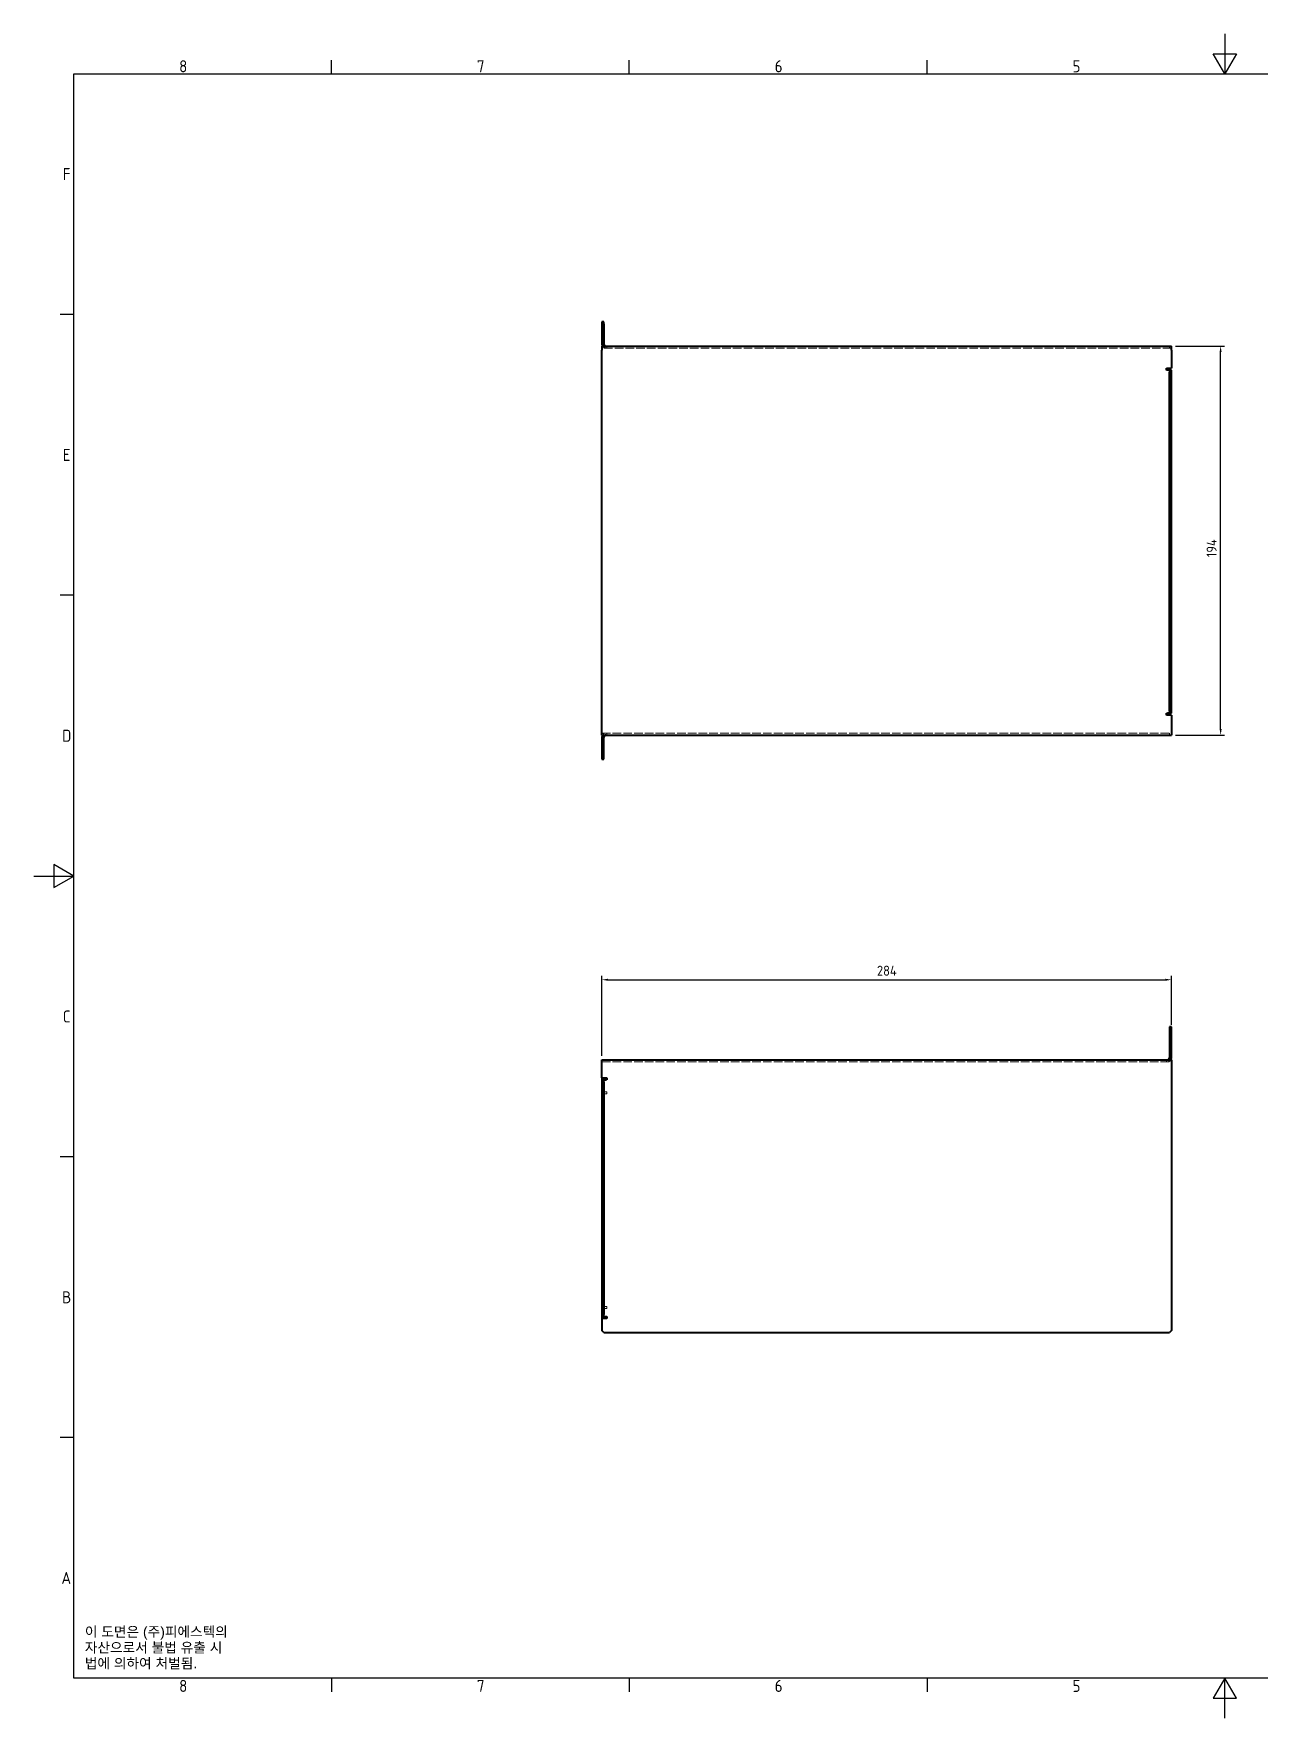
# Model space of a CAD drawing. Header units: millimetres. Extents: x 0 to 1188, y 0 to 840.
# Drawn here: x 0 to 611, y 0 to 840 of the extents above; entities that cross this region are included whole.
import ezdxf

# ---------------------------------------------------------------- set-up
doc = ezdxf.new("R2010")
doc.units = ezdxf.units.MM
doc.header["$LTSCALE"] = 2
doc.linetypes.add('DASHED', pattern=[0.2067, 0.1654, -0.0413])
doc.layers.get('0').update_dxf_attribs({"color": 3, "lineweight": 25})
for name, color, linetype, lineweight in [('가려진 것(ISO)', 2, 'DASHED', 18), ('가시적인 것(ISO)', 3, 'Continuous', 40), ('경계(ISO)', 7, 'Continuous', 25), ('기호(ISO)', 5, 'Continuous', 25), ('치수(ISO)', 2, 'Continuous', 25)]:
    doc.layers.add(name, color=color, linetype=linetype, lineweight=lineweight)
doc.styles.add('문자 텍스트_M2B', font='isocp.shx')
doc.styles.add('문자 텍스트_PSTEK_POSCO', font='isocp.shx')
doc.styles.add('치수 텍스트_PSTEK_POSCO', font='isocp.shx')
doc.dimstyles.new('치수_PSTEK_POSCO', dxfattribs={"dimscale": 2, "dimtxt": 2.5, "dimasz": 1.5, "dimexe": 1, "dimexo": 1, "dimgap": 1, "dimtad": 1, "dimrnd": 1e-08, "dimdsep": 46, "dimtxsty": '치수 텍스트_PSTEK_POSCO', "dimcen": 0.09, "dimdle": 10, "dimclrd": 7, "dimclre": 7, "dimclrt": 2, "dimadec": 1, "dimazin": 2, "dimtfac": 1, "dimtmove": 0, "dimatfit": 3, "dimfxl": 0, "dimtolj": 1, "dimlwd": -1, "dimlwe": -1, "dimarcsym": 0})

# ---------------------------------------------------------------- blocks, each defined once
blk = doc.blocks.new('경계 Default Border')
at = {"layer": '경계(ISO)'}
for p, q in [((74.25, 410), (74.25, 413.4)), ((148.5, 410), (148.5, 413.4)), ((222.75, 410), (222.75, 413.4)), ((10, 350), (6.6, 350)), ((10, 280), (6.6, 280)), ((10, 140), (6.6, 140)), ((10, 70), (6.6, 70)), ((74.25, 10), (74.25, 6.6)), ((148.5, 10), (148.5, 6.6)), ((222.75, 10), (222.75, 6.6))]:
    blk.add_line(p, q, dxfattribs=at)
at = {"layer": '경계(ISO)', "flags": 128}
for points in [[(297, 420), (297, 410), (294.11, 415), (299.89, 415), (297, 410)], [(10, 10), (10, 410), (584, 410), (584, 10), (10, 10)], [(0, 210), (10, 210), (5, 212.89), (5, 207.11), (10, 210)], [(297, 0), (297, 10), (294.11, 5), (299.89, 5), (297, 10)]]:
    blk.add_lwpolyline(points, dxfattribs=at)
at = {"layer": '경계(ISO)', "color": 2, "char_height": 3, "attachment_point": 7, "style": '문자 텍스트_M2B'}
for s, insert in [('8', (36.27, 410.37)), ('7', (110.52, 410.39)), ('6', (184.77, 410.37)), ('5', (259.02, 410.37)), ('F', (7.24, 383.5)), ('E', (7.24, 313.47)), ('D', (7.08, 243.47)), ('C', (7.24, 173.47)), ('B', (7.08, 103.47)), ('A', (6.91, 33.49)), ('8', (36.27, 6.57)), ('7', (110.52, 6.59)), ('6', (184.77, 6.57)), ('5', (259.02, 6.57))]:
    blk.add_mtext(s, dxfattribs=dict(at, insert=insert))
blk = doc.blocks.new('*D33')
at = {"layer": 'Defpoints', "color": 0, "transparency": 16777216}
for p in [(567.33, 368.27), (567.33, 343.83), (283.33, 328.33)]:
    blk.add_point(p, dxfattribs=at)
at = {"layer": '치수(ISO)', "color": 7, "transparency": 16777216}
for p, q in [((283.33, 330.33), (283.33, 370.27)), ((567.33, 345.83), (567.33, 370.27)), ((286.33, 368.27), (564.33, 368.27))]:
    blk.add_line(p, q, dxfattribs=at)
for points in [[(286.33, 368.77), (286.33, 367.77), (283.33, 368.27)], [(564.33, 368.77), (564.33, 367.77), (567.33, 368.27)]]:
    blk.add_solid(points, dxfattribs=at)
at = {"layer": '치수(ISO)', "color": 2, "transparency": 16777216, "insert": (420.52, 372.77), "char_height": 5, "attachment_point": 4, "style": '치수 텍스트_PSTEK_POSCO'}
blk.add_mtext('\\A1;284', dxfattribs=at)
blk = doc.blocks.new('*D34')
at = {"layer": 'Defpoints', "color": 0, "transparency": 16777216}
for p in [(567.33, 684.26), (591.89, 684.26), (567.33, 490.26)]:
    blk.add_point(p, dxfattribs=at)
at = {"layer": '치수(ISO)', "color": 7, "transparency": 16777216}
for p, q in [((569.33, 684.26), (593.89, 684.26)), ((591.89, 493.26), (591.89, 681.26)), ((569.33, 490.26), (593.89, 490.26))]:
    blk.add_line(p, q, dxfattribs=at)
for points in [[(591.39, 681.26), (592.39, 681.26), (591.89, 684.26)], [(591.39, 493.26), (592.39, 493.26), (591.89, 490.26)]]:
    blk.add_solid(points, dxfattribs=at)
at = {"layer": '치수(ISO)', "color": 2, "transparency": 16777216, "insert": (587.39, 578.98), "char_height": 5, "attachment_point": 4, "rotation": 90, "style": '치수 텍스트_PSTEK_POSCO'}
blk.add_mtext('\\A1;194', dxfattribs=at)

msp = doc.modelspace()

# ---------------------------------------------------------------- linework, layer by layer
at = {"layer": '가려진 것(ISO)', "ltscale": 0.952248}
for p, q in [((284.333, 693.759), (283.333, 693.759)), ((284.333, 688.759), (283.333, 688.759)), ((284.333, 684.259), (284.333, 683.259)), ((285.833, 684.259), (285.833, 683.259)), ((566.333, 683.259), (566.333, 684.259)), ((566.333, 665.259), (567.333, 665.259)), ((566.333, 659.259), (567.333, 659.259)), ((566.333, 515.259), (567.333, 515.259)), ((566.333, 509.259), (567.333, 509.259)), ((284.333, 491.259), (284.333, 490.259)), ((285.833, 490.259), (285.833, 491.259)), ((566.333, 490.259), (566.333, 491.259)), ((284.333, 485.759), (283.333, 485.759)), ((284.333, 480.759), (283.333, 480.759)), ((566.333, 342.826), (567.333, 342.826)), ((564.833, 328.326), (564.833, 327.326)), ((566.333, 333.826), (567.333, 333.826)), ((285.833, 312.326), (285.833, 311.326)), ((284.333, 310.326), (283.333, 310.326)), ((284.333, 302.326), (283.333, 302.326)), ((284.333, 294.326), (283.333, 294.326)), ((284.333, 222.326), (283.333, 222.326)), ((284.333, 214.326), (283.333, 214.326)), ((283.333, 206.326), (284.333, 206.326)), ((285.833, 205.326), (285.833, 204.326))]:
    msp.add_line(p, q, dxfattribs=at)
at = {"layer": '가려진 것(ISO)', "ltscale": 12.962}
for p, q in [((567.333, 683.259), (283.333, 683.259)), ((283.333, 491.259), (567.333, 491.259)), ((283.333, 327.326), (567.333, 327.326))]:
    msp.add_line(p, q, dxfattribs=at)
at = {"layer": '가려진 것(ISO)', "ltscale": 2.380771}
for p, q in [((283.333, 312.326), (285.833, 312.326)), ((285.833, 204.326), (283.333, 204.326))]:
    msp.add_line(p, q, dxfattribs=at)
at = {"layer": '가려진 것(ISO)', "ltscale": 2.991791}
for p, q in [((285.333, 311.326), (283.333, 311.326)), ((283.333, 205.326), (285.333, 205.326))]:
    msp.add_line(p, q, dxfattribs=at)
at = {"layer": '가려진 것(ISO)', "ltscale": 0.476074}
for p, q in [((285.833, 311.326), (285.333, 311.326)), ((285.333, 205.326), (285.833, 205.326))]:
    msp.add_line(p, q, dxfattribs=at)
at = {"layer": '가려진 것(ISO)', "ltscale": 1.994494}
for centre, start, end in [((285.333, 685.259), 210, 270), ((285.333, 489.259), 90, 150), ((565.333, 329.326), 270, 330)]:
    msp.add_arc(centre, 2, start, end, dxfattribs=at)
at = {"layer": '가시적인 것(ISO)'}
for p, q in [((283.333, 696.259), (283.333, 695.259)), ((284.333, 696.259), (283.333, 696.259)), ((283.333, 695.259), (284.333, 695.259)), ((283.333, 695.259), (283.333, 685.259)), ((284.333, 695.259), (284.333, 696.259)), ((284.333, 695.259), (284.333, 685.259)), ((283.333, 684.259), (567.333, 684.259)), ((283.333, 684.259), (283.333, 682.259)), ((283.333, 490.259), (283.333, 682.259)), ((567.333, 682.259), (567.333, 684.259)), ((567.333, 682.259), (567.333, 673.259)), ((564.833, 673.259), (567.333, 673.259)), ((564.833, 672.259), (564.833, 673.259)), ((565.333, 672.259), (564.833, 672.259)), ((566.333, 672.259), (565.333, 672.259)), ((567.333, 672.259), (566.333, 672.259)), ((566.333, 672.259), (566.333, 671.259)), ((567.333, 671.259), (567.333, 672.259)), ((566.333, 671.259), (567.333, 671.259)), ((566.333, 502.259), (566.333, 671.259)), ((567.333, 502.259), (567.333, 671.259)), ((564.833, 501.259), (565.333, 501.259)), ((564.833, 500.259), (564.833, 501.259)), ((567.333, 500.259), (564.833, 500.259)), ((566.333, 501.259), (565.333, 501.259)), ((567.333, 502.259), (566.333, 502.259)), ((566.333, 502.259), (566.333, 501.259)), ((566.333, 501.259), (567.333, 501.259)), ((567.333, 501.259), (567.333, 502.259)), ((567.333, 500.259), (567.333, 490.259)), ((283.333, 490.259), (567.333, 490.259)), ((283.333, 489.259), (283.333, 479.259)), ((284.333, 479.259), (284.333, 489.259)), ((283.333, 479.259), (283.333, 478.259)), ((284.333, 479.259), (283.333, 479.259)), ((284.333, 478.259), (284.333, 479.259)), ((283.333, 478.259), (284.333, 478.259)), ((567.333, 344.826), (566.333, 344.826)), ((566.333, 344.826), (566.333, 343.826)), ((567.333, 343.826), (567.333, 344.826)), ((566.333, 343.826), (567.333, 343.826)), ((566.333, 343.826), (566.333, 329.326)), ((567.333, 329.326), (567.333, 343.826)), ((283.333, 328.326), (567.333, 328.326)), ((283.333, 319.326), (283.333, 328.326)), ((567.333, 328.326), (567.333, 193.326)), ((283.333, 319.326), (283.333, 318.326)), ((283.333, 319.326), (285.833, 319.326)), ((285.833, 319.326), (285.833, 318.326)), ((283.333, 318.326), (283.333, 317.326)), ((284.333, 318.326), (283.333, 318.326)), ((283.333, 317.326), (284.333, 317.326)), ((283.333, 317.326), (283.333, 201.326)), ((284.333, 318.326), (285.333, 318.326)), ((284.333, 317.326), (284.333, 318.326)), ((284.333, 317.326), (284.333, 201.326)), ((285.833, 318.326), (285.333, 318.326)), ((283.333, 201.326), (283.333, 200.326)), ((284.333, 201.326), (283.333, 201.326)), ((283.333, 200.326), (283.333, 199.326)), ((283.333, 200.326), (284.333, 200.326)), ((283.333, 199.326), (283.333, 193.326)), ((285.833, 199.326), (283.333, 199.326)), ((284.333, 192.326), (283.333, 193.326)), ((284.333, 200.326), (284.333, 201.326)), ((284.333, 200.326), (285.333, 200.326)), ((285.333, 200.326), (285.833, 200.326)), ((285.833, 200.326), (285.833, 199.326)), ((567.333, 193.326), (566.333, 192.326)), ((284.333, 192.326), (566.333, 192.326))]:
    msp.add_line(p, q, dxfattribs=at)
for centre, radius, start, end in [((285.333, 685.259), 2, 180, 210), ((285.333, 685.259), 1, 180, 270), ((285.333, 489.259), 2, 150, 180), ((285.333, 489.259), 1, 90, 180), ((565.333, 329.326), 1, 270, 0), ((565.333, 329.326), 2, 330, 0)]:
    msp.add_arc(centre, radius, start, end, dxfattribs=at)

# ---------------------------------------------------------------- block references
at = {"xscale": 2, "yscale": 2, "zscale": 2}
msp.add_blockref('경계 Default Border', (0, 0), dxfattribs=at)

# ---------------------------------------------------------------- texts
at = {"layer": '기호(ISO)', "color": 2, "insert": (25.51, 35.029), "char_height": 5, "width": 78.61221, "attachment_point": 4, "line_spacing_factor": 0.944221, "style": '문자 텍스트_PSTEK_POSCO'}
msp.add_mtext('{\\fArial|b0|i0;\\H5.0000;이 도면은 (주)피에스텍의\\P자산으로서 불법 유출 시 \\P법에 의하여 처벌됨.}', dxfattribs=at)

# ---------------------------------------------------------------- dimensions: what is measured, and where the dimension line sits
at = {"layer": '치수(ISO)', "color": 7}
dim = msp.add_linear_dim(base=(591.895, 684.259), p1=(567.333, 490.259), p2=(567.333, 684.259), angle=90, dimstyle='치수_PSTEK_POSCO', override={"dimdec": 2, "dimtp": 0, "dimtm": 0, "dimtdec": 2, "dimtofl": 0, "dimatfit": 1}, dxfattribs=at)
dim.commit()
dim.dimension.update_dxf_attribs({"geometry": '*D34', "text_midpoint": (591.895, 583.235), "dimtype": 160})
dim = msp.add_linear_dim(base=(567.333, 368.274), p1=(283.333, 328.326), p2=(567.333, 343.826), dimstyle='치수_PSTEK_POSCO', override={"dimdec": 2, "dimtp": 0, "dimtm": 0, "dimtdec": 2, "dimtofl": 0, "dimatfit": 1}, dxfattribs=at)
dim.commit()
dim.dimension.update_dxf_attribs({"geometry": '*D33', "text_midpoint": (425.333, 368.274), "dimtype": 160})

doc.saveas('drawing.dxf')
